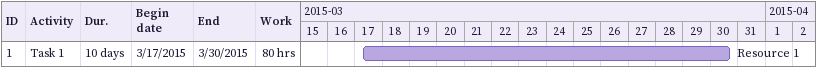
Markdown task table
| ID | Task | Duration | Start | Finish | Resources | Work (h) |
|---|---|---|---|---|---|---|
| 1 | Task 1 | 10d | 2015-03-17 | 2015-03-30 | Resource 1 | 80 |
